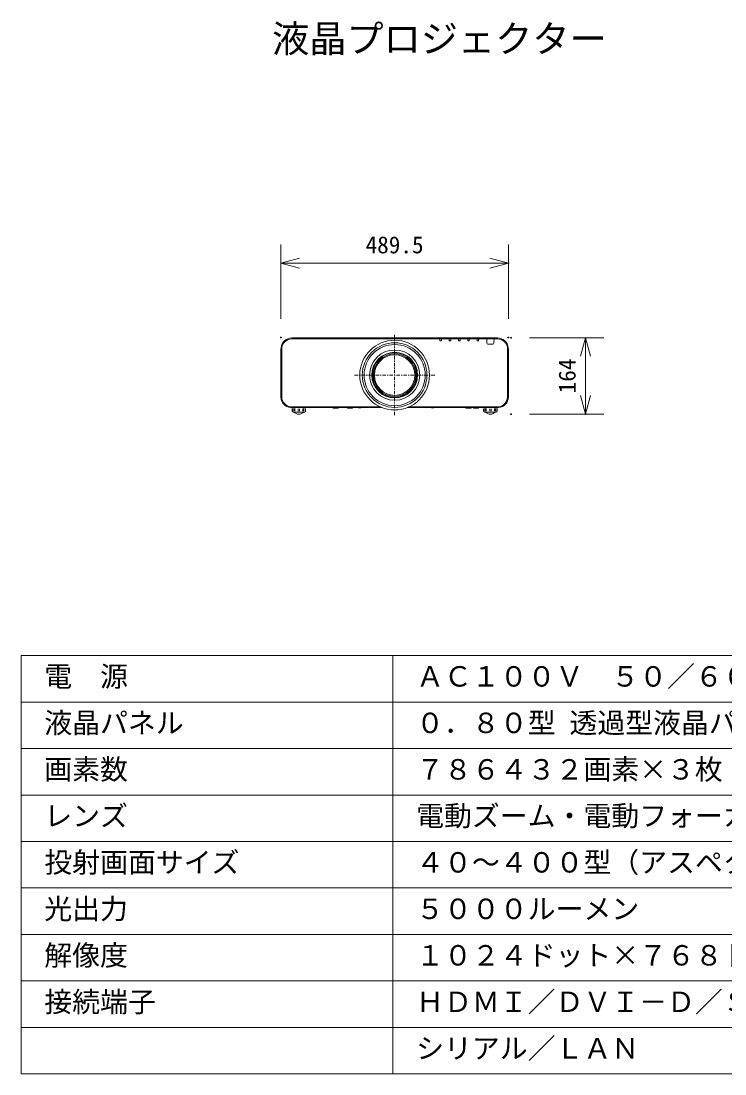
# Model space of a CAD drawing. Units: millimetres, scale not verified. Extents: x -63 to 62, y -57 to 57.
# Drawn here: x -62.5 to 13.2, y -56.5 to 56.7 of the extents above; entities that cross this region are included whole.
import ezdxf
from ezdxf.enums import TextEntityAlignment as Align

# ---------------------------------------------------------------- set-up
doc = ezdxf.new("R2010")
doc.units = ezdxf.units.MM
doc.header["$LTSCALE"] = 0.125
doc.header["$PDMODE"] = 32
doc.header["$PDSIZE"] = 0.0625
doc.linetypes.add('USER1', pattern=[6, 3, -1, 1, -1])
for name, color, linetype, lineweight in [('0-0_0', 7, 'Continuous', 18), ('0-2_WAKU', 1, 'Continuous', 18), ('0-4_GAIKEI', 7, 'Continuous', 18), ('0-5_SUNPO', 7, 'Continuous', 18), ('0-7_DEFAULT_1', 7, 'USER1', 18)]:
    doc.layers.add(name, color=color, linetype=linetype, lineweight=lineweight)
doc.layers.add('0-1_DEFPOINTS', color=7, linetype='Continuous')
doc.layers.add('0-3_MOJI1', color=7, linetype='Continuous')
doc.styles.add('ＭＳ ゴシック', font='')
doc.styles.get('ＭＳ ゴシック').set_extended_font_data('MS Gothic')

# ---------------------------------------------------------------- blocks, each defined once
blk = doc.blocks.new('_OPEN30')
at = {"layer": '0-0_0'}
blk.add_line((0, 0), (-1, 0), dxfattribs=at)
blk.add_lwpolyline([(-1, 0.26795), (0, 0), (-1, -0.26795)], dxfattribs=at)
blk = doc.blocks.new('D5')
at = {"layer": '0-1_DEFPOINTS'}
for p in [(-11.6345, 19.5117), (-11.6345, 11.2904), (-3.6345, 11.2904)]:
    blk.add_point(p, dxfattribs=at)
at = {"layer": '0-5_SUNPO'}
for p, q in [((-9.6345, 19.5117), (-1.6345, 19.5117)), ((-3.6345, 17.5117), (-3.6345, 13.2904)), ((-9.6345, 11.2904), (-1.6345, 11.2904))]:
    blk.add_line(p, q, dxfattribs=at)
at = {"layer": '0-5_SUNPO', "xscale": 2, "yscale": 2}
for p, rotation in [((-3.6345, 19.5117), 90), ((-3.6345, 11.2904), 270)]:
    blk.add_blockref('_OPEN30', p, dxfattribs=dict(at, rotation=rotation))
at = {"layer": '0-5_SUNPO', "style": 'ＭＳ ゴシック'}
blk.add_text('164', height=1.833, rotation=90, dxfattribs=at).set_placement((-4.1345, 13.526), align=Align.BOTTOM_LEFT)
blk = doc.blocks.new('D4')
at = {"layer": '0-1_DEFPOINTS'}
for p in [(-11.9141, 27.5365), (-36.3891, 19.5365), (-11.9141, 19.5365)]:
    blk.add_point(p, dxfattribs=at)
at = {"layer": '0-5_SUNPO'}
for p, q in [((-36.3891, 21.5365), (-36.3891, 29.5365)), ((-11.9141, 21.5365), (-11.9141, 29.5365)), ((-34.3891, 27.5365), (-13.9141, 27.5365))]:
    blk.add_line(p, q, dxfattribs=at)
at = {"layer": '0-5_SUNPO', "xscale": 2, "yscale": 2, "rotation": 180}
blk.add_blockref('_OPEN30', (-36.3891, 27.5365), dxfattribs=at)
at = {"layer": '0-5_SUNPO', "xscale": 2, "yscale": 2}
blk.add_blockref('_OPEN30', (-11.9141, 27.5365), dxfattribs=at)
at = {"layer": '0-5_SUNPO', "style": 'ＭＳ ゴシック'}
blk.add_text('489.5', height=1.833, dxfattribs=at).set_placement((-27.2766, 28.0365), align=Align.BOTTOM_LEFT)

msp = doc.modelspace()

# ---------------------------------------------------------------- linework, layer by layer
at = {"layer": '0-2_WAKU', "color": 4}
for p, q in [((62.4741, -11.5289), (-62.5259, -11.5289)), ((-62.5259, -11.5289), (-62.5259, -56.5289)), ((-22.5259, -56.5289), (-22.5259, -11.5289)), ((-62.5259, -56.5289), (62.4741, -56.5289))]:
    msp.add_line(p, q, dxfattribs=at)
at = {"layer": '0-2_WAKU'}
for p, q in [((-62.5259, -16.5289), (62.4741, -16.5289)), ((-62.5259, -21.5289), (62.4741, -21.5289)), ((-62.5259, -26.5289), (62.4741, -26.5289)), ((-62.5259, -31.5289), (62.4741, -31.5289)), ((-62.5259, -36.5289), (62.4741, -36.5289)), ((-62.5259, -41.5289), (62.4741, -41.5289)), ((-62.5259, -46.5289), (62.4741, -46.5289)), ((-62.5259, -51.5289), (62.4741, -51.5289))]:
    msp.add_line(p, q, dxfattribs=at)
at = {"layer": '0-4_GAIKEI'}
for p, q in [((-34.5582, 21.5852), (-34.5735, 21.4099)), ((-33.4126, 22.6349), (-11.2592, 22.6349)), ((-10.0983, 21.4099), (-10.1136, 21.5852)), ((-34.5735, 21.4099), (-34.5735, 16.2805)), ((-10.0983, 16.2805), (-10.0983, 21.4099)), ((-33.5236, 15.1349), (-23.6869, 15.1349)), ((-28.4098, 15.1098), (-28.9623, 15.1098)), ((-28.4348, 15.0848), (-28.9373, 15.0848)), ((-28.4098, 15.1098), (-28.4348, 15.0848)), ((-28.4098, 15.1348), (-28.4098, 15.1098)), ((-27.4123, 15.1348), (-27.4123, 15.1098)), ((-26.8597, 15.1098), (-27.4123, 15.1098)), ((-27.4123, 15.1098), (-27.3873, 15.0848)), ((-26.8847, 15.0848), (-27.3873, 15.0848)), ((-26.8597, 15.1098), (-26.8847, 15.0848)), ((-26.8597, 15.1348), (-26.8597, 15.1098)), ((-26.2372, 15.1348), (-26.2372, 15.1198)), ((-25.9847, 15.1198), (-26.2372, 15.1198)), ((-26.111, 15.1348), (-26.111, 15.1198)), ((-25.9847, 15.1348), (-25.9847, 15.1198)), ((-20.985, 15.1349), (-11.1483, 15.1349)), ((-14.6721, 15.1348), (-14.6721, 15.1098)), ((-14.6721, 15.1098), (-14.6471, 15.0848)), ((-14.1196, 15.1098), (-14.6721, 15.1098)), ((-14.1446, 15.0848), (-14.6471, 15.0848)), ((-14.1196, 15.1098), (-14.1446, 15.0848)), ((-14.1196, 15.1348), (-14.1196, 15.1098)), ((-13.8621, 15.1348), (-13.8621, 15.1098)), ((-13.8621, 15.1098), (-13.8371, 15.0848)), ((-13.3096, 15.1098), (-13.8621, 15.1098)), ((-13.3346, 15.0848), (-13.8371, 15.0848)), ((-13.3096, 15.1098), (-13.3346, 15.0848)), ((-13.3096, 15.1348), (-13.3096, 15.1098))]:
    msp.add_line(p, q, dxfattribs=at)
at = {"layer": '0-4_GAIKEI', "color": 1}
for p, q in [((-34.5583, 21.5852), (-34.4589, 21.5765)), ((-34.4589, 21.5765), (-34.4739, 21.4056)), ((-33.4126, 22.5352), (-33.4126, 22.6349)), ((-33.4126, 22.5352), (-11.2592, 22.5352)), ((-17.4765, 22.5352), (-17.4687, 22.3556)), ((-17.4262, 22.3149), (-17.3455, 22.3149)), ((-17.303, 22.3556), (-17.2952, 22.5352)), ((-16.4765, 22.5352), (-16.4687, 22.3556)), ((-16.4262, 22.3149), (-16.3455, 22.3149)), ((-16.303, 22.3556), (-16.2952, 22.5352)), ((-15.4765, 22.5352), (-15.4686, 22.3556)), ((-15.4262, 22.3149), (-15.3455, 22.3149)), ((-15.303, 22.3556), (-15.2952, 22.5352)), ((-14.4765, 22.5352), (-14.4686, 22.3556)), ((-14.4262, 22.3149), (-14.3455, 22.3149)), ((-14.303, 22.3556), (-14.2952, 22.5352)), ((-13.4765, 22.5352), (-13.4686, 22.3556)), ((-13.4262, 22.3149), (-13.3455, 22.3149)), ((-13.303, 22.3556), (-13.2951, 22.5352)), ((-12.4308, 22.6349), (-12.4054, 22.0534)), ((-12.313, 21.9649), (-11.7586, 21.9649)), ((-11.6662, 22.0534), (-11.6408, 22.6349)), ((-11.2592, 22.5352), (-11.2592, 22.6349)), ((-10.2129, 21.5765), (-10.1136, 21.5852)), ((-10.198, 21.4056), (-10.2129, 21.5765)), ((-34.5736, 21.4099), (-34.5735, 21.4099)), ((-34.4739, 21.4056), (-34.4739, 16.2805)), ((-10.198, 16.2805), (-10.198, 21.4056)), ((-10.0984, 21.4099), (-10.0983, 21.4099)), ((-10.0983, 21.3099), (-10.0833, 21.3099)), ((-10.0983, 21.2144), (-10.0833, 21.2144)), ((-10.0983, 21.0849), (-10.0833, 21.0849)), ((-10.0983, 21.0637), (-10.0833, 21.0637)), ((-10.0983, 21.0087), (-10.0833, 21.0087)), ((-10.0833, 21.3099), (-10.0833, 21.0087)), ((-10.0978, 19.3224), (-10.0983, 19.3224)), ((-10.0983, 18.3974), (-10.0978, 18.3974)), ((-10.0978, 17.4724), (-10.0983, 17.4724)), ((-34.5736, 16.2914), (-34.5736, 16.2914)), ((-34.5736, 16.2805), (-34.4739, 16.2805)), ((-10.198, 16.2805), (-10.0983, 16.2805)), ((-33.5236, 15.1348), (-33.5236, 15.1349)), ((-33.5191, 15.2346), (-23.915, 15.2346)), ((-33.3611, 14.9917), (-33.3611, 14.7657)), ((-33.332, 14.9917), (-33.332, 14.7657)), ((-33.2863, 15.1098), (-33.0111, 15.1098)), ((-33.1813, 14.7657), (-33.1813, 14.9917)), ((-33.0751, 14.9917), (-33.0751, 14.7657)), ((-33.0111, 15.1223), (-33.0111, 15.1098)), ((-32.7112, 14.7657), (-32.7112, 14.9917)), ((-32.561, 14.9917), (-32.561, 14.7657)), ((-32.2611, 15.1223), (-32.2611, 15.1098)), ((-32.2611, 15.1098), (-31.9858, 15.1098)), ((-32.197, 14.7657), (-32.197, 14.9917)), ((-32.0909, 14.9917), (-32.0909, 14.7657)), ((-31.9401, 14.7657), (-31.9401, 14.9917)), ((-31.9111, 14.9917), (-31.9111, 14.7657)), ((-23.6869, 15.1348), (-23.6869, 15.1367)), ((-20.985, 15.1348), (-20.985, 15.1367)), ((-20.7569, 15.2346), (-11.1527, 15.2346)), ((-18.3621, 15.1348), (-18.3621, 15.1198)), ((-18.1096, 15.1198), (-18.3621, 15.1198)), ((-18.2359, 15.1348), (-18.2359, 15.1198)), ((-18.1096, 15.1348), (-18.1096, 15.1198)), ((-12.7608, 14.9917), (-12.7608, 14.7657)), ((-12.7318, 14.7657), (-12.7318, 14.9917)), ((-12.4108, 15.1098), (-12.686, 15.1098)), ((-12.581, 14.9917), (-12.581, 14.7657)), ((-12.4748, 14.7657), (-12.4748, 14.9917)), ((-12.4108, 15.1223), (-12.4108, 15.1098)), ((-12.1109, 14.9917), (-12.1109, 14.7657)), ((-11.9607, 14.7657), (-11.9607, 14.9917)), ((-11.6608, 15.1223), (-11.6608, 15.1098)), ((-11.3856, 15.1098), (-11.6608, 15.1098)), ((-11.5968, 14.9917), (-11.5968, 14.7657)), ((-11.4906, 14.7657), (-11.4906, 14.9917)), ((-11.3398, 14.9917), (-11.3398, 14.7657)), ((-11.3108, 14.9917), (-11.3108, 14.7657)), ((-11.1483, 15.1349), (-11.1483, 15.1348)), ((-31.9843, 14.6598), (-33.2946, 14.6603)), ((-12.6876, 14.6598), (-11.3773, 14.6603))]:
    msp.add_line(p, q, dxfattribs=at)
at = {"layer": '0-4_GAIKEI', "linetype": 'USER1'}
msp.add_line((-18.0187, 18.6349), (-26.6531, 18.6349), dxfattribs=at)
at = {"layer": '0-4_GAIKEI'}
msp.add_lwpolyline([(-28.9623, 15.1348), (-28.9623, 15.1098), (-28.9373, 15.0848)], dxfattribs=at)
at = {"layer": '0-4_GAIKEI', "color": 1}
for radius in [3.75, 3.4777, 3.2889, 2.4555, 2.3956, 2.2881, 2.1775]:
    msp.add_circle((-22.3359, 18.6349), radius, dxfattribs=at)
at = {"layer": '0-4_GAIKEI'}
for centre, start, end in [((-33.4126, 21.4849), 90, 175), ((-11.2592, 21.4849), 5, 90), ((-33.4236, 16.2805), 180, 265.01124), ((-11.2483, 16.2805), 274.98876, 0)]:
    msp.add_arc(centre, 1.1499, start, end, dxfattribs=at)
at = {"layer": '0-4_GAIKEI', "color": 1}
for centre, radius, start, end in [((-33.4126, 21.4849), 1.0503, 90, 175), ((-17.4262, 22.3574), 0.0425, 182.5, 270), ((-17.3455, 22.3574), 0.0425, 270, 357.5), ((-16.4262, 22.3574), 0.0425, 182.5, 270), ((-16.3455, 22.3574), 0.0425, 270, 357.5), ((-15.4262, 22.3574), 0.0425, 182.5, 270), ((-15.3455, 22.3574), 0.0425, 270, 357.5), ((-14.4262, 22.3574), 0.0425, 182.5, 270), ((-14.3455, 22.3574), 0.0425, 270, 357.5), ((-13.4262, 22.3574), 0.0425, 182.5, 270), ((-13.3455, 22.3574), 0.0425, 270, 357.5), ((-12.313, 22.0574), 0.0925, 182.5, 270), ((-11.7586, 22.0574), 0.0925, 270, 357.5), ((-11.2592, 21.4849), 1.0503, 5, 90), ((-22.3359, 18.6349), 2.7, 90.1061, 269.8939), ((-22.3359, 18.6349), 2.7, 270.10623, 89.8934), ((-10.6278, 19.3224), 0.53, 357.97919, 2.02081), ((-10.5228, 19.3224), 0.425, 358.24964, 1.75036), ((-10.6278, 18.3974), 0.53, 357.97919, 2.02081), ((-10.6278, 17.4724), 0.53, 357.97919, 2.02081), ((-10.5228, 17.4724), 0.425, 358.24964, 1.75036), ((-33.4236, 16.2805), 1.0503, 180, 264.78053), ((-11.2483, 16.2805), 1.0503, 275.21947, 0), ((-33.2861, 14.9917), 0.075, 143.26673, 180), ((-33.2861, 14.7657), 0.075, 180, 216.79769), ((-31.9861, 14.9917), 0.075, 0, 36.73327), ((-31.9861, 14.7657), 0.075, 323.20231, 0), ((-23.6869, 15.1098), 0.0251, 69.0311, 90), ((-23.6869, 15.1098), 0.025, 69.0311, 90), ((-20.985, 15.1098), 0.0251, 90, 110.9689), ((-20.985, 15.1098), 0.025, 90, 110.9689), ((-12.6858, 14.9917), 0.075, 143.26673, 180), ((-12.6858, 14.7657), 0.075, 180, 216.79769), ((-11.3858, 14.9917), 0.075, 0, 36.73327), ((-11.3858, 14.7657), 0.075, 323.20231, 0), ((-33.3861, 14.6907), 0.05, 11.00966, 36.86975), ((-32.6361, 15.1848), 0.75, 224.47267, 315.52733), ((-31.8861, 14.6907), 0.05, 143.13025, 168.99034), ((-12.7858, 14.6907), 0.05, 11.00966, 36.86975), ((-12.0358, 15.1848), 0.75, 224.47267, 315.52733), ((-11.2858, 14.6907), 0.05, 143.13025, 168.99034)]:
    msp.add_arc(centre, radius, start, end, dxfattribs=at)
at = {"layer": '0-7_DEFAULT_1'}
msp.add_line((-22.3359, 22.9521), (-22.3359, 14.3177), dxfattribs=at)

# ---------------------------------------------------------------- block references
at = {"layer": '0-5_SUNPO'}
for name in ['D4', 'D5']:
    msp.add_blockref(name, (1.8157, 3.1445), dxfattribs=at)

# ---------------------------------------------------------------- texts
at = {"layer": '0-3_MOJI1', "style": 'ＭＳ ゴシック'}
for s, height, p in [('液晶プロジェクター', 2.933, (-35.5259, 52.4711)), ('電\u3000源', 2.199, (-60.0259, -15.5289)), ('ＡＣ１００Ｖ\u3000５０／６０Ｈｚ', 2.199, (-20.0259, -15.5289)), ('液晶パネル', 2.199, (-60.0259, -20.5289)), ('０．８０型 透過型液晶パネル ３原色方式', 2.199, (-20.0259, -20.5289)), ('画素数', 2.199, (-60.0259, -25.5289)), ('７８６４３２画素×３枚', 2.199, (-20.0259, -25.5289)), ('レンズ', 2.199, (-60.0259, -30.5289)), ('電動ズーム・電動フォーカス', 2.199, (-20.0259, -30.5289)), ('投射画面サイズ', 2.199, (-60.0259, -35.5289)), ('４０～４００型（アスペクト比４：３）', 2.199, (-20.0259, -35.5289)), ('光出力', 2.199, (-60.0259, -40.5289)), ('５０００ルーメン', 2.199, (-20.0259, -40.5289)), ('解像度', 2.199, (-60.0259, -45.5289)), ('１０２４ドット×７６８ドット', 2.199, (-20.0259, -45.5289)), ('接続端子', 2.199, (-60.0259, -50.5289)), ('ＨＤＭＩ／ＤＶＩ－Ｄ／Ｓビデオ、ＲＧＢ', 2.199, (-20.0259, -50.5289)), ('シリアル／ＬＡＮ', 2.199, (-20.0259, -55.5289))]:
    msp.add_text(s, height=height, dxfattribs=at).set_placement(p, align=Align.BOTTOM_LEFT)

doc.saveas('drawing.dxf')
